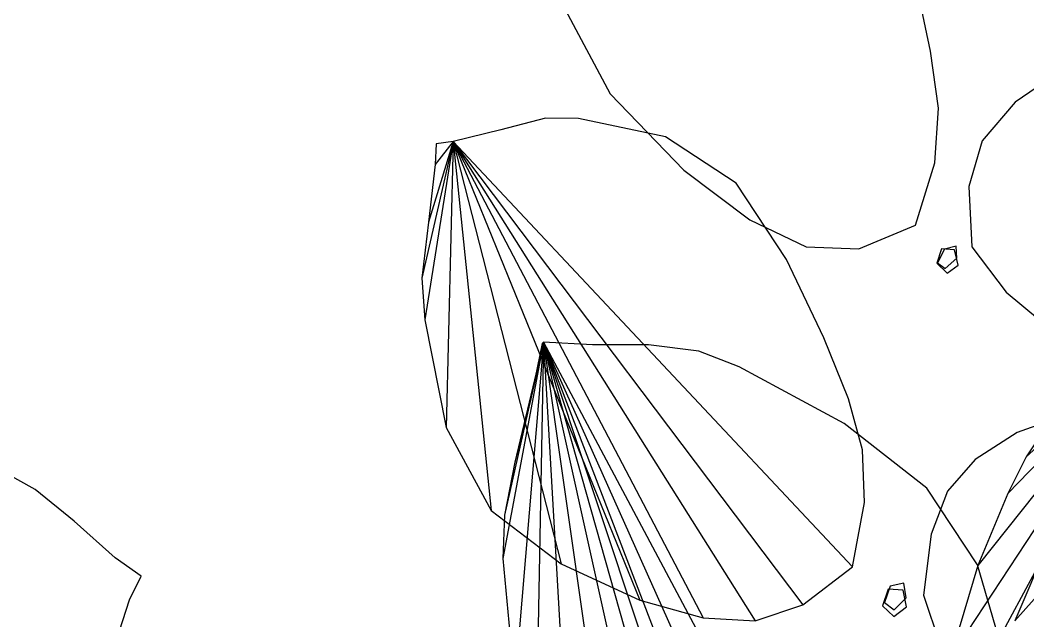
# Model space of a CAD drawing. Extents: x -23.2 to 18.8, y -18.4 to 11.3.
# Drawn here: x -4.3503 to -4.2351, y -0.4246 to -0.3559 of the extents above; entities that cross this region are included whole.
import ezdxf

# ---------------------------------------------------------------- set-up
doc = ezdxf.new("R2010")
doc.units = 0
doc.layers.add('FURNISHINGELEMENT', color=8, linetype='CONTINUOUS')

msp = doc.modelspace()

# ---------------------------------------------------------------- linework, layer by layer
at = {"layer": 'FURNISHINGELEMENT'}
for p, q in [((-4.24622, -0.35944, 3.93782), (-4.24809, -0.35064, 3.94216)), ((-4.28799, -0.35467, 3.96111), (-4.28283, -0.36433, 3.95488)), ((-4.24529, -0.36599, 3.93434), (-4.24622, -0.35944, 3.93782)), ((-4.23032, -0.36099, 3.95978), (-4.23652, -0.3653, 3.94957)), ((-4.28283, -0.36433, 3.95488), (-4.27442, -0.37307, 3.94744)), ((-4.24571, -0.37221, 3.93145), (-4.24529, -0.36599, 3.93434)), ((-4.23652, -0.3653, 3.94957), (-4.24029, -0.36971, 3.94139)), ((-4.29023, -0.36711, 3.95708), (-4.29534, -0.36845, 3.96073)), ((-4.29023, -0.36711, 3.95708), (-4.29534, -0.36845, 3.96073)), ((-4.29023, -0.36711, 3.95708), (-4.29534, -0.36845, 3.96073)), ((-4.29023, -0.36711, 3.95708), (-4.29534, -0.36845, 3.96073)), ((-4.29023, -0.36711, 3.95708), (-4.29534, -0.36845, 3.96073)), ((-4.29023, -0.36711, 3.95708), (-4.29534, -0.36845, 3.96073)), ((-4.29023, -0.36711, 3.95708), (-4.29534, -0.36845, 3.96073)), ((-4.29023, -0.36711, 3.95708), (-4.29534, -0.36845, 3.96073)), ((-4.29023, -0.36711, 3.95708), (-4.29534, -0.36845, 3.96073)), ((-4.29023, -0.36711, 3.95708), (-4.29534, -0.36845, 3.96073)), ((-4.29023, -0.36711, 3.95708), (-4.29534, -0.36845, 3.96073)), ((-4.29023, -0.36711, 3.95708), (-4.29534, -0.36845, 3.96073)), ((-4.29023, -0.36711, 3.95708), (-4.29534, -0.36845, 3.96073)), ((-4.28644, -0.36716, 3.95354), (-4.29023, -0.36711, 3.95708)), ((-4.28644, -0.36716, 3.95354), (-4.29023, -0.36711, 3.95708)), ((-4.28644, -0.36716, 3.95354), (-4.29023, -0.36711, 3.95708)), ((-4.28644, -0.36716, 3.95354), (-4.29023, -0.36711, 3.95708)), ((-4.28644, -0.36716, 3.95354), (-4.29023, -0.36711, 3.95708)), ((-4.28644, -0.36716, 3.95354), (-4.29023, -0.36711, 3.95708)), ((-4.28644, -0.36716, 3.95354), (-4.29023, -0.36711, 3.95708)), ((-4.28644, -0.36716, 3.95354), (-4.29023, -0.36711, 3.95708)), ((-4.28644, -0.36716, 3.95354), (-4.29023, -0.36711, 3.95708)), ((-4.28644, -0.36716, 3.95354), (-4.29023, -0.36711, 3.95708)), ((-4.28644, -0.36716, 3.95354), (-4.29023, -0.36711, 3.95708)), ((-4.28644, -0.36716, 3.95354), (-4.29023, -0.36711, 3.95708)), ((-4.28644, -0.36716, 3.95354), (-4.29023, -0.36711, 3.95708)), ((-4.27651, -0.36926, 3.94257), (-4.28644, -0.36716, 3.95354)), ((-4.27651, -0.36926, 3.94257), (-4.28644, -0.36716, 3.95354)), ((-4.27651, -0.36926, 3.94257), (-4.28644, -0.36716, 3.95354)), ((-4.27651, -0.36926, 3.94257), (-4.28644, -0.36716, 3.95354)), ((-4.27651, -0.36926, 3.94257), (-4.28644, -0.36716, 3.95354)), ((-4.27651, -0.36926, 3.94257), (-4.28644, -0.36716, 3.95354)), ((-4.27651, -0.36926, 3.94257), (-4.28644, -0.36716, 3.95354)), ((-4.27651, -0.36926, 3.94257), (-4.28644, -0.36716, 3.95354)), ((-4.27651, -0.36926, 3.94257), (-4.28644, -0.36716, 3.95354)), ((-4.27651, -0.36926, 3.94257), (-4.28644, -0.36716, 3.95354)), ((-4.27651, -0.36926, 3.94257), (-4.28644, -0.36716, 3.95354)), ((-4.27651, -0.36926, 3.94257), (-4.28644, -0.36716, 3.95354)), ((-4.27651, -0.36926, 3.94257), (-4.28644, -0.36716, 3.95354)), ((-4.29534, -0.36845, 3.96073), (-4.30076, -0.36978, 3.96411)), ((-4.29534, -0.36845, 3.96073), (-4.30076, -0.36978, 3.96411)), ((-4.29534, -0.36845, 3.96073), (-4.30076, -0.36978, 3.96411)), ((-4.29534, -0.36845, 3.96073), (-4.30076, -0.36978, 3.96411)), ((-4.29534, -0.36845, 3.96073), (-4.30076, -0.36978, 3.96411)), ((-4.29534, -0.36845, 3.96073), (-4.30076, -0.36978, 3.96411)), ((-4.29534, -0.36845, 3.96073), (-4.30076, -0.36978, 3.96411)), ((-4.29534, -0.36845, 3.96073), (-4.30076, -0.36978, 3.96411)), ((-4.29534, -0.36845, 3.96073), (-4.30076, -0.36978, 3.96411)), ((-4.29534, -0.36845, 3.96073), (-4.30076, -0.36978, 3.96411)), ((-4.29534, -0.36845, 3.96073), (-4.30076, -0.36978, 3.96411)), ((-4.29534, -0.36845, 3.96073), (-4.30076, -0.36978, 3.96411)), ((-4.29534, -0.36845, 3.96073), (-4.30076, -0.36978, 3.96411)), ((-4.26844, -0.37454, 3.93269), (-4.27651, -0.36926, 3.94257)), ((-4.26844, -0.37454, 3.93269), (-4.27651, -0.36926, 3.94257)), ((-4.26844, -0.37454, 3.93269), (-4.27651, -0.36926, 3.94257)), ((-4.26844, -0.37454, 3.93269), (-4.27651, -0.36926, 3.94257)), ((-4.26844, -0.37454, 3.93269), (-4.27651, -0.36926, 3.94257)), ((-4.26844, -0.37454, 3.93269), (-4.27651, -0.36926, 3.94257)), ((-4.26844, -0.37454, 3.93269), (-4.27651, -0.36926, 3.94257)), ((-4.26844, -0.37454, 3.93269), (-4.27651, -0.36926, 3.94257)), ((-4.26844, -0.37454, 3.93269), (-4.27651, -0.36926, 3.94257)), ((-4.26844, -0.37454, 3.93269), (-4.27651, -0.36926, 3.94257)), ((-4.26844, -0.37454, 3.93269), (-4.27651, -0.36926, 3.94257)), ((-4.26844, -0.37454, 3.93269), (-4.27651, -0.36926, 3.94257)), ((-4.26844, -0.37454, 3.93269), (-4.27651, -0.36926, 3.94257)), ((-4.24029, -0.36971, 3.94139), (-4.24183, -0.37494, 3.93524)), ((-4.30076, -0.36978, 3.96411), (-4.30434, -0.38542, 3.96065)), ((-4.30076, -0.36978, 3.96411), (-4.30401, -0.3902, 3.95786)), ((-4.30076, -0.36978, 3.96411), (-4.30359, -0.37903, 3.96286)), ((-4.30076, -0.36978, 3.96411), (-4.30282, -0.37242, 3.96465)), ((-4.3027, -0.37007, 3.96531), (-4.30282, -0.37242, 3.96465)), ((-4.30076, -0.36978, 3.96411), (-4.3027, -0.37007, 3.96531)), ((-4.30076, -0.36978, 3.96411), (-4.30158, -0.40249, 3.94855)), ((-4.30076, -0.36978, 3.96411), (-4.25514, -0.41842, 3.89774)), ((-4.30076, -0.36978, 3.96411), (-4.26081, -0.42278, 3.90121)), ((-4.30076, -0.36978, 3.96411), (-4.26624, -0.42461, 3.90589)), ((-4.30076, -0.36978, 3.96411), (-4.27219, -0.42428, 3.91202)), ((-4.30076, -0.36978, 3.96411), (-4.27942, -0.42226, 3.91981)), ((-4.30076, -0.36978, 3.96411), (-4.28844, -0.4181, 3.92959)), ((-4.30076, -0.36978, 3.96411), (-4.29642, -0.41198, 3.93919)), ((-4.30282, -0.37242, 3.96465), (-4.30359, -0.37903, 3.96286)), ((-4.30282, -0.37242, 3.96465), (-4.30359, -0.37903, 3.96286)), ((-4.27442, -0.37307, 3.94744), (-4.26685, -0.37875, 3.94128)), ((-4.24794, -0.37936, 3.92907), (-4.24571, -0.37221, 3.93145)), ((-4.26269, -0.38327, 3.92378), (-4.26844, -0.37454, 3.93269)), ((-4.26269, -0.38327, 3.92378), (-4.26844, -0.37454, 3.93269)), ((-4.26269, -0.38327, 3.92378), (-4.26844, -0.37454, 3.93269)), ((-4.26269, -0.38327, 3.92378), (-4.26844, -0.37454, 3.93269)), ((-4.26269, -0.38327, 3.92378), (-4.26844, -0.37454, 3.93269)), ((-4.26269, -0.38327, 3.92378), (-4.26844, -0.37454, 3.93269)), ((-4.26269, -0.38327, 3.92378), (-4.26844, -0.37454, 3.93269)), ((-4.26269, -0.38327, 3.92378), (-4.26844, -0.37454, 3.93269)), ((-4.26269, -0.38327, 3.92378), (-4.26844, -0.37454, 3.93269)), ((-4.26269, -0.38327, 3.92378), (-4.26844, -0.37454, 3.93269)), ((-4.26269, -0.38327, 3.92378), (-4.26844, -0.37454, 3.93269)), ((-4.26269, -0.38327, 3.92378), (-4.26844, -0.37454, 3.93269)), ((-4.26269, -0.38327, 3.92378), (-4.26844, -0.37454, 3.93269)), ((-4.24183, -0.37494, 3.93524), (-4.24148, -0.38185, 3.93085)), ((-4.26685, -0.37875, 3.94128), (-4.26042, -0.38183, 3.93611)), ((-4.30359, -0.37903, 3.96286), (-4.30434, -0.38542, 3.96065)), ((-4.30359, -0.37903, 3.96286), (-4.30434, -0.38542, 3.96065)), ((-4.30359, -0.37903, 3.96286), (-4.30434, -0.38542, 3.96065)), ((-4.2544, -0.38207, 3.93205), (-4.24794, -0.37936, 3.92907)), ((-4.26042, -0.38183, 3.93611), (-4.2544, -0.38207, 3.93205)), ((-4.24497, -0.38205, 3.92352), (-4.2455, -0.3837, 3.92423)), ((-4.24462, -0.38209, 3.92247), (-4.2454, -0.38366, 3.9231)), ((-4.24346, -0.38219, 3.92274), (-4.24497, -0.38205, 3.92352)), ((-4.24327, -0.38176, 3.92361), (-4.24462, -0.38209, 3.92247)), ((-4.24307, -0.38392, 3.92297), (-4.24346, -0.38219, 3.92274)), ((-4.24322, -0.38313, 3.92496), (-4.24327, -0.38176, 3.92361)), ((-4.24148, -0.38185, 3.93085), (-4.23755, -0.38702, 3.93434)), ((-4.19862, -0.38159, 4.30015), (-4.23656, -0.42463, 4.26795)), ((-4.2584, -0.39224, 3.91581), (-4.26269, -0.38327, 3.92378)), ((-4.2584, -0.39224, 3.91581), (-4.26269, -0.38327, 3.92378)), ((-4.2584, -0.39224, 3.91581), (-4.26269, -0.38327, 3.92378)), ((-4.2584, -0.39224, 3.91581), (-4.26269, -0.38327, 3.92378)), ((-4.2584, -0.39224, 3.91581), (-4.26269, -0.38327, 3.92378)), ((-4.2584, -0.39224, 3.91581), (-4.26269, -0.38327, 3.92378)), ((-4.2584, -0.39224, 3.91581), (-4.26269, -0.38327, 3.92378)), ((-4.2584, -0.39224, 3.91581), (-4.26269, -0.38327, 3.92378)), ((-4.2584, -0.39224, 3.91581), (-4.26269, -0.38327, 3.92378)), ((-4.2584, -0.39224, 3.91581), (-4.26269, -0.38327, 3.92378)), ((-4.2584, -0.39224, 3.91581), (-4.26269, -0.38327, 3.92378)), ((-4.2584, -0.39224, 3.91581), (-4.26269, -0.38327, 3.92378)), ((-4.2584, -0.39224, 3.91581), (-4.26269, -0.38327, 3.92378)), ((-4.24453, -0.3843, 3.92464), (-4.24322, -0.38313, 3.92496)), ((-4.2455, -0.3837, 3.92423), (-4.24432, -0.38486, 3.92389)), ((-4.2454, -0.38366, 3.9231), (-4.24453, -0.3843, 3.92464)), ((-4.24432, -0.38486, 3.92389), (-4.24307, -0.38392, 3.92297)), ((-4.30434, -0.38542, 3.96065), (-4.30401, -0.3902, 3.95786)), ((-4.30434, -0.38542, 3.96065), (-4.30401, -0.3902, 3.95786)), ((-4.30434, -0.38542, 3.96065), (-4.30401, -0.3902, 3.95786)), ((-4.30434, -0.38542, 3.96065), (-4.30401, -0.3902, 3.95786)), ((-4.23755, -0.38702, 3.93434), (-4.23376, -0.39018, 3.93858)), ((-4.30401, -0.3902, 3.95786), (-4.30158, -0.40249, 3.94855)), ((-4.30401, -0.3902, 3.95786), (-4.30158, -0.40249, 3.94855)), ((-4.30401, -0.3902, 3.95786), (-4.30158, -0.40249, 3.94855)), ((-4.30401, -0.3902, 3.95786), (-4.30158, -0.40249, 3.94855)), ((-4.30401, -0.3902, 3.95786), (-4.30158, -0.40249, 3.94855)), ((-4.29044, -0.39275, 4.22525), (-4.29508, -0.4175, 4.22329)), ((-4.29044, -0.39275, 4.22525), (-4.29491, -0.41254, 4.2246)), ((-4.29044, -0.39275, 4.22525), (-4.29374, -0.43178, 4.2184)), ((-4.29044, -0.39275, 4.22525), (-4.29372, -0.40647, 4.22563)), ((-4.29044, -0.39275, 4.22525), (-4.29198, -0.39958, 4.22593)), ((-4.29044, -0.39275, 4.22525), (-4.29137, -0.44296, 4.21078)), ((-4.29044, -0.39275, 4.22525), (-4.2906, -0.39289, 4.22525)), ((-4.28483, -0.39304, 4.227), (-4.29044, -0.39275, 4.22525)), ((-4.29044, -0.39275, 4.22525), (-4.24461, -0.47874, 4.16431)), ((-4.28483, -0.39304, 4.227), (-4.29044, -0.39275, 4.22525)), ((-4.29044, -0.39275, 4.22525), (-4.2517, -0.47943, 4.16735)), ((-4.28483, -0.39304, 4.227), (-4.29044, -0.39275, 4.22525)), ((-4.29044, -0.39275, 4.22525), (-4.25756, -0.47847, 4.17105)), ((-4.28483, -0.39304, 4.227), (-4.29044, -0.39275, 4.22525)), ((-4.29044, -0.39275, 4.22525), (-4.26281, -0.47584, 4.17546)), ((-4.28483, -0.39304, 4.227), (-4.29044, -0.39275, 4.22525)), ((-4.29044, -0.39275, 4.22525), (-4.26815, -0.47149, 4.18069)), ((-4.28483, -0.39304, 4.227), (-4.29044, -0.39275, 4.22525)), ((-4.29044, -0.39275, 4.22525), (-4.27435, -0.46542, 4.18697)), ((-4.28483, -0.39304, 4.227), (-4.29044, -0.39275, 4.22525)), ((-4.29044, -0.39275, 4.22525), (-4.28116, -0.45799, 4.19404)), ((-4.28483, -0.39304, 4.227), (-4.29044, -0.39275, 4.22525)), ((-4.29044, -0.39275, 4.22525), (-4.28715, -0.45069, 4.20153)), ((-4.28483, -0.39304, 4.227), (-4.29044, -0.39275, 4.22525)), ((-4.28483, -0.39304, 4.227), (-4.29044, -0.39275, 4.22525)), ((-4.28483, -0.39304, 4.227), (-4.29044, -0.39275, 4.22525)), ((-4.28483, -0.39304, 4.227), (-4.29044, -0.39275, 4.22525)), ((-4.28483, -0.39304, 4.227), (-4.29044, -0.39275, 4.22525)), ((-4.28483, -0.39304, 4.227), (-4.29044, -0.39275, 4.22525)), ((-4.28483, -0.39304, 4.227), (-4.29044, -0.39275, 4.22525)), ((-4.2556, -0.39924, 3.90958), (-4.2584, -0.39224, 3.91581)), ((-4.2556, -0.39924, 3.90958), (-4.2584, -0.39224, 3.91581)), ((-4.2556, -0.39924, 3.90958), (-4.2584, -0.39224, 3.91581)), ((-4.2556, -0.39924, 3.90958), (-4.2584, -0.39224, 3.91581)), ((-4.2556, -0.39924, 3.90958), (-4.2584, -0.39224, 3.91581)), ((-4.2556, -0.39924, 3.90958), (-4.2584, -0.39224, 3.91581)), ((-4.2556, -0.39924, 3.90958), (-4.2584, -0.39224, 3.91581)), ((-4.2556, -0.39924, 3.90958), (-4.2584, -0.39224, 3.91581)), ((-4.2556, -0.39924, 3.90958), (-4.2584, -0.39224, 3.91581)), ((-4.2556, -0.39924, 3.90958), (-4.2584, -0.39224, 3.91581)), ((-4.2556, -0.39924, 3.90958), (-4.2584, -0.39224, 3.91581)), ((-4.2556, -0.39924, 3.90958), (-4.2584, -0.39224, 3.91581)), ((-4.2556, -0.39924, 3.90958), (-4.2584, -0.39224, 3.91581)), ((-4.21958, -0.39164, 4.35903), (-4.24393, -0.42877, 4.33437)), ((-4.21958, -0.39164, 4.35903), (-4.24388, -0.43687, 4.32382)), ((-4.21958, -0.39164, 4.35903), (-4.24082, -0.41827, 4.34402)), ((-4.21958, -0.39164, 4.35903), (-4.23736, -0.41005, 4.34985)), ((-4.21958, -0.39164, 4.35903), (-4.23527, -0.40584, 4.3524)), ((-4.2906, -0.39289, 4.22525), (-4.29198, -0.39958, 4.22593)), ((-4.27845, -0.39303, 4.22795), (-4.28483, -0.39304, 4.227)), ((-4.27845, -0.39303, 4.22795), (-4.28483, -0.39304, 4.227)), ((-4.27845, -0.39303, 4.22795), (-4.28483, -0.39304, 4.227)), ((-4.27845, -0.39303, 4.22795), (-4.28483, -0.39304, 4.227)), ((-4.27845, -0.39303, 4.22795), (-4.28483, -0.39304, 4.227)), ((-4.27845, -0.39303, 4.22795), (-4.28483, -0.39304, 4.227)), ((-4.27845, -0.39303, 4.22795), (-4.28483, -0.39304, 4.227)), ((-4.27845, -0.39303, 4.22795), (-4.28483, -0.39304, 4.227)), ((-4.27845, -0.39303, 4.22795), (-4.28483, -0.39304, 4.227)), ((-4.27845, -0.39303, 4.22795), (-4.28483, -0.39304, 4.227)), ((-4.27845, -0.39303, 4.22795), (-4.28483, -0.39304, 4.227)), ((-4.27845, -0.39303, 4.22795), (-4.28483, -0.39304, 4.227)), ((-4.27845, -0.39303, 4.22795), (-4.28483, -0.39304, 4.227)), ((-4.27845, -0.39303, 4.22795), (-4.28483, -0.39304, 4.227)), ((-4.27845, -0.39303, 4.22795), (-4.28483, -0.39304, 4.227)), ((-4.2727, -0.39376, 4.22793), (-4.27845, -0.39303, 4.22795)), ((-4.2727, -0.39376, 4.22793), (-4.27845, -0.39303, 4.22795)), ((-4.2727, -0.39376, 4.22793), (-4.27845, -0.39303, 4.22795)), ((-4.2727, -0.39376, 4.22793), (-4.27845, -0.39303, 4.22795)), ((-4.2727, -0.39376, 4.22793), (-4.27845, -0.39303, 4.22795)), ((-4.2727, -0.39376, 4.22793), (-4.27845, -0.39303, 4.22795)), ((-4.2727, -0.39376, 4.22793), (-4.27845, -0.39303, 4.22795)), ((-4.2727, -0.39376, 4.22793), (-4.27845, -0.39303, 4.22795)), ((-4.2727, -0.39376, 4.22793), (-4.27845, -0.39303, 4.22795)), ((-4.2727, -0.39376, 4.22793), (-4.27845, -0.39303, 4.22795)), ((-4.2727, -0.39376, 4.22793), (-4.27845, -0.39303, 4.22795)), ((-4.2727, -0.39376, 4.22793), (-4.27845, -0.39303, 4.22795)), ((-4.2727, -0.39376, 4.22793), (-4.27845, -0.39303, 4.22795)), ((-4.2727, -0.39376, 4.22793), (-4.27845, -0.39303, 4.22795)), ((-4.2727, -0.39376, 4.22793), (-4.27845, -0.39303, 4.22795)), ((-4.2681, -0.39557, 4.22718), (-4.2727, -0.39376, 4.22793)), ((-4.2681, -0.39557, 4.22718), (-4.2727, -0.39376, 4.22793)), ((-4.2681, -0.39557, 4.22718), (-4.2727, -0.39376, 4.22793)), ((-4.2681, -0.39557, 4.22718), (-4.2727, -0.39376, 4.22793)), ((-4.2681, -0.39557, 4.22718), (-4.2727, -0.39376, 4.22793)), ((-4.2681, -0.39557, 4.22718), (-4.2727, -0.39376, 4.22793)), ((-4.2681, -0.39557, 4.22718), (-4.2727, -0.39376, 4.22793)), ((-4.2681, -0.39557, 4.22718), (-4.2727, -0.39376, 4.22793)), ((-4.2681, -0.39557, 4.22718), (-4.2727, -0.39376, 4.22793)), ((-4.2681, -0.39557, 4.22718), (-4.2727, -0.39376, 4.22793)), ((-4.2681, -0.39557, 4.22718), (-4.2727, -0.39376, 4.22793)), ((-4.2681, -0.39557, 4.22718), (-4.2727, -0.39376, 4.22793)), ((-4.2681, -0.39557, 4.22718), (-4.2727, -0.39376, 4.22793)), ((-4.2681, -0.39557, 4.22718), (-4.2727, -0.39376, 4.22793)), ((-4.2681, -0.39557, 4.22718), (-4.2727, -0.39376, 4.22793)), ((-4.25609, -0.40206, 4.22363), (-4.2681, -0.39557, 4.22718)), ((-4.25609, -0.40206, 4.22363), (-4.2681, -0.39557, 4.22718)), ((-4.25609, -0.40206, 4.22363), (-4.2681, -0.39557, 4.22718)), ((-4.25609, -0.40206, 4.22363), (-4.2681, -0.39557, 4.22718)), ((-4.25609, -0.40206, 4.22363), (-4.2681, -0.39557, 4.22718)), ((-4.25609, -0.40206, 4.22363), (-4.2681, -0.39557, 4.22718)), ((-4.25609, -0.40206, 4.22363), (-4.2681, -0.39557, 4.22718)), ((-4.25609, -0.40206, 4.22363), (-4.2681, -0.39557, 4.22718)), ((-4.25609, -0.40206, 4.22363), (-4.2681, -0.39557, 4.22718)), ((-4.25609, -0.40206, 4.22363), (-4.2681, -0.39557, 4.22718)), ((-4.25609, -0.40206, 4.22363), (-4.2681, -0.39557, 4.22718)), ((-4.25609, -0.40206, 4.22363), (-4.2681, -0.39557, 4.22718)), ((-4.25609, -0.40206, 4.22363), (-4.2681, -0.39557, 4.22718)), ((-4.25609, -0.40206, 4.22363), (-4.2681, -0.39557, 4.22718)), ((-4.25609, -0.40206, 4.22363), (-4.2681, -0.39557, 4.22718)), ((-4.29198, -0.39958, 4.22593), (-4.29372, -0.40647, 4.22563)), ((-4.29198, -0.39958, 4.22593), (-4.29372, -0.40647, 4.22563)), ((-4.25397, -0.40504, 3.90471), (-4.2556, -0.39924, 3.90958)), ((-4.25397, -0.40504, 3.90471), (-4.2556, -0.39924, 3.90958)), ((-4.25397, -0.40504, 3.90471), (-4.2556, -0.39924, 3.90958)), ((-4.25397, -0.40504, 3.90471), (-4.2556, -0.39924, 3.90958)), ((-4.25397, -0.40504, 3.90471), (-4.2556, -0.39924, 3.90958)), ((-4.25397, -0.40504, 3.90471), (-4.2556, -0.39924, 3.90958)), ((-4.25397, -0.40504, 3.90471), (-4.2556, -0.39924, 3.90958)), ((-4.25397, -0.40504, 3.90471), (-4.2556, -0.39924, 3.90958)), ((-4.25397, -0.40504, 3.90471), (-4.2556, -0.39924, 3.90958)), ((-4.25397, -0.40504, 3.90471), (-4.2556, -0.39924, 3.90958)), ((-4.25397, -0.40504, 3.90471), (-4.2556, -0.39924, 3.90958)), ((-4.25397, -0.40504, 3.90471), (-4.2556, -0.39924, 3.90958)), ((-4.25397, -0.40504, 3.90471), (-4.2556, -0.39924, 3.90958)), ((-4.22931, -0.40058, 3.94145), (-4.23629, -0.40307, 3.92814)), ((-4.23231, -0.40139, 4.35481), (-4.23527, -0.40584, 4.3524)), ((-4.23231, -0.40139, 4.35481), (-4.23527, -0.40584, 4.3524)), ((-4.23231, -0.40139, 4.35481), (-4.23527, -0.40584, 4.3524)), ((-4.30158, -0.40249, 3.94855), (-4.29642, -0.41198, 3.93919)), ((-4.30158, -0.40249, 3.94855), (-4.29642, -0.41198, 3.93919)), ((-4.30158, -0.40249, 3.94855), (-4.29642, -0.41198, 3.93919)), ((-4.30158, -0.40249, 3.94855), (-4.29642, -0.41198, 3.93919)), ((-4.30158, -0.40249, 3.94855), (-4.29642, -0.41198, 3.93919)), ((-4.30158, -0.40249, 3.94855), (-4.29642, -0.41198, 3.93919)), ((-4.24663, -0.40943, 4.2164), (-4.25609, -0.40206, 4.22363)), ((-4.24663, -0.40943, 4.2164), (-4.25609, -0.40206, 4.22363)), ((-4.24663, -0.40943, 4.2164), (-4.25609, -0.40206, 4.22363)), ((-4.24663, -0.40943, 4.2164), (-4.25609, -0.40206, 4.22363)), ((-4.24663, -0.40943, 4.2164), (-4.25609, -0.40206, 4.22363)), ((-4.24663, -0.40943, 4.2164), (-4.25609, -0.40206, 4.22363)), ((-4.24663, -0.40943, 4.2164), (-4.25609, -0.40206, 4.22363)), ((-4.24663, -0.40943, 4.2164), (-4.25609, -0.40206, 4.22363)), ((-4.24663, -0.40943, 4.2164), (-4.25609, -0.40206, 4.22363)), ((-4.24663, -0.40943, 4.2164), (-4.25609, -0.40206, 4.22363)), ((-4.24663, -0.40943, 4.2164), (-4.25609, -0.40206, 4.22363)), ((-4.24663, -0.40943, 4.2164), (-4.25609, -0.40206, 4.22363)), ((-4.24663, -0.40943, 4.2164), (-4.25609, -0.40206, 4.22363)), ((-4.24663, -0.40943, 4.2164), (-4.25609, -0.40206, 4.22363)), ((-4.24663, -0.40943, 4.2164), (-4.25609, -0.40206, 4.22363)), ((-4.23629, -0.40307, 3.92814), (-4.2411, -0.40617, 3.91765)), ((-4.25375, -0.41107, 3.90082), (-4.25397, -0.40504, 3.90471)), ((-4.25375, -0.41107, 3.90082), (-4.25397, -0.40504, 3.90471)), ((-4.25375, -0.41107, 3.90082), (-4.25397, -0.40504, 3.90471)), ((-4.25375, -0.41107, 3.90082), (-4.25397, -0.40504, 3.90471)), ((-4.25375, -0.41107, 3.90082), (-4.25397, -0.40504, 3.90471)), ((-4.25375, -0.41107, 3.90082), (-4.25397, -0.40504, 3.90471)), ((-4.25375, -0.41107, 3.90082), (-4.25397, -0.40504, 3.90471)), ((-4.25375, -0.41107, 3.90082), (-4.25397, -0.40504, 3.90471)), ((-4.25375, -0.41107, 3.90082), (-4.25397, -0.40504, 3.90471)), ((-4.25375, -0.41107, 3.90082), (-4.25397, -0.40504, 3.90471)), ((-4.25375, -0.41107, 3.90082), (-4.25397, -0.40504, 3.90471)), ((-4.25375, -0.41107, 3.90082), (-4.25397, -0.40504, 3.90471)), ((-4.25375, -0.41107, 3.90082), (-4.25397, -0.40504, 3.90471)), ((-4.29372, -0.40647, 4.22563), (-4.29491, -0.41254, 4.2246)), ((-4.29372, -0.40647, 4.22563), (-4.29491, -0.41254, 4.2246)), ((-4.29372, -0.40647, 4.22563), (-4.29491, -0.41254, 4.2246)), ((-4.2411, -0.40617, 3.91765), (-4.24428, -0.40977, 3.90953)), ((-4.23527, -0.40584, 4.3524), (-4.23736, -0.41005, 4.34985)), ((-4.23527, -0.40584, 4.3524), (-4.23736, -0.41005, 4.34985)), ((-4.23527, -0.40584, 4.3524), (-4.23736, -0.41005, 4.34985)), ((-4.23527, -0.40584, 4.3524), (-4.23736, -0.41005, 4.34985)), ((-4.34854, -0.40958, 4.15209), (-4.35251, -0.40739, 4.14964)), ((-4.3441, -0.41322, 4.15362), (-4.34854, -0.40958, 4.15209)), ((-4.24084, -0.41822, 4.20612), (-4.24663, -0.40943, 4.2164)), ((-4.24084, -0.41822, 4.20612), (-4.24663, -0.40943, 4.2164)), ((-4.24084, -0.41822, 4.20612), (-4.24663, -0.40943, 4.2164)), ((-4.24084, -0.41822, 4.20612), (-4.24663, -0.40943, 4.2164)), ((-4.24084, -0.41822, 4.20612), (-4.24663, -0.40943, 4.2164)), ((-4.24084, -0.41822, 4.20612), (-4.24663, -0.40943, 4.2164)), ((-4.24084, -0.41822, 4.20612), (-4.24663, -0.40943, 4.2164)), ((-4.24084, -0.41822, 4.20612), (-4.24663, -0.40943, 4.2164)), ((-4.24084, -0.41822, 4.20612), (-4.24663, -0.40943, 4.2164)), ((-4.24084, -0.41822, 4.20612), (-4.24663, -0.40943, 4.2164)), ((-4.24084, -0.41822, 4.20612), (-4.24663, -0.40943, 4.2164)), ((-4.24084, -0.41822, 4.20612), (-4.24663, -0.40943, 4.2164)), ((-4.24084, -0.41822, 4.20612), (-4.24663, -0.40943, 4.2164)), ((-4.24084, -0.41822, 4.20612), (-4.24663, -0.40943, 4.2164)), ((-4.24084, -0.41822, 4.20612), (-4.24663, -0.40943, 4.2164)), ((-4.24428, -0.40977, 3.90953), (-4.24614, -0.4147, 3.90346)), ((-4.25514, -0.41842, 3.89774), (-4.25375, -0.41107, 3.90082)), ((-4.25514, -0.41842, 3.89774), (-4.25375, -0.41107, 3.90082)), ((-4.25514, -0.41842, 3.89774), (-4.25375, -0.41107, 3.90082)), ((-4.25514, -0.41842, 3.89774), (-4.25375, -0.41107, 3.90082)), ((-4.25514, -0.41842, 3.89774), (-4.25375, -0.41107, 3.90082)), ((-4.25514, -0.41842, 3.89774), (-4.25375, -0.41107, 3.90082)), ((-4.25514, -0.41842, 3.89774), (-4.25375, -0.41107, 3.90082)), ((-4.25514, -0.41842, 3.89774), (-4.25375, -0.41107, 3.90082)), ((-4.25514, -0.41842, 3.89774), (-4.25375, -0.41107, 3.90082)), ((-4.25514, -0.41842, 3.89774), (-4.25375, -0.41107, 3.90082)), ((-4.25514, -0.41842, 3.89774), (-4.25375, -0.41107, 3.90082)), ((-4.25514, -0.41842, 3.89774), (-4.25375, -0.41107, 3.90082)), ((-4.25514, -0.41842, 3.89774), (-4.25375, -0.41107, 3.90082)), ((-4.23736, -0.41005, 4.34985), (-4.24082, -0.41827, 4.34402)), ((-4.23736, -0.41005, 4.34985), (-4.24082, -0.41827, 4.34402)), ((-4.23736, -0.41005, 4.34985), (-4.24082, -0.41827, 4.34402)), ((-4.23736, -0.41005, 4.34985), (-4.24082, -0.41827, 4.34402)), ((-4.23736, -0.41005, 4.34985), (-4.24082, -0.41827, 4.34402)), ((-4.29642, -0.41198, 3.93919), (-4.28844, -0.4181, 3.92959)), ((-4.29642, -0.41198, 3.93919), (-4.28844, -0.4181, 3.92959)), ((-4.29642, -0.41198, 3.93919), (-4.28844, -0.4181, 3.92959)), ((-4.29642, -0.41198, 3.93919), (-4.28844, -0.4181, 3.92959)), ((-4.29642, -0.41198, 3.93919), (-4.28844, -0.4181, 3.92959)), ((-4.29642, -0.41198, 3.93919), (-4.28844, -0.4181, 3.92959)), ((-4.29642, -0.41198, 3.93919), (-4.28844, -0.4181, 3.92959)), ((-4.33939, -0.41741, 4.15441), (-4.3441, -0.41322, 4.15362)), ((-4.29491, -0.41254, 4.2246), (-4.29508, -0.4175, 4.22329)), ((-4.29491, -0.41254, 4.2246), (-4.29508, -0.4175, 4.22329)), ((-4.29491, -0.41254, 4.2246), (-4.29508, -0.4175, 4.22329)), ((-4.29491, -0.41254, 4.2246), (-4.29508, -0.4175, 4.22329)), ((-4.24614, -0.4147, 3.90346), (-4.24703, -0.42169, 3.89902)), ((-4.23285, -0.4159, 4.27639), (-4.23656, -0.42463, 4.26795)), ((-4.23285, -0.4159, 4.27639), (-4.23656, -0.42463, 4.26795)), ((-4.23285, -0.4159, 4.27639), (-4.23656, -0.42463, 4.26795)), ((-4.23285, -0.4159, 4.27639), (-4.23656, -0.42463, 4.26795)), ((-4.23285, -0.4159, 4.27639), (-4.23656, -0.42463, 4.26795)), ((-4.23285, -0.4159, 4.27639), (-4.23656, -0.42463, 4.26795)), ((-4.23285, -0.4159, 4.27639), (-4.23656, -0.42463, 4.26795)), ((-4.33642, -0.41951, 4.15484), (-4.33939, -0.41741, 4.15441)), ((-4.29508, -0.4175, 4.22329), (-4.29374, -0.43178, 4.2184)), ((-4.29508, -0.4175, 4.22329), (-4.29374, -0.43178, 4.2184)), ((-4.29508, -0.4175, 4.22329), (-4.29374, -0.43178, 4.2184)), ((-4.29508, -0.4175, 4.22329), (-4.29374, -0.43178, 4.2184)), ((-4.29508, -0.4175, 4.22329), (-4.29374, -0.43178, 4.2184)), ((-4.28844, -0.4181, 3.92959), (-4.27942, -0.42226, 3.91981)), ((-4.28844, -0.4181, 3.92959), (-4.27942, -0.42226, 3.91981)), ((-4.28844, -0.4181, 3.92959), (-4.27942, -0.42226, 3.91981)), ((-4.28844, -0.4181, 3.92959), (-4.27942, -0.42226, 3.91981)), ((-4.28844, -0.4181, 3.92959), (-4.27942, -0.42226, 3.91981)), ((-4.28844, -0.4181, 3.92959), (-4.27942, -0.42226, 3.91981)), ((-4.28844, -0.4181, 3.92959), (-4.27942, -0.42226, 3.91981)), ((-4.28844, -0.4181, 3.92959), (-4.27942, -0.42226, 3.91981)), ((-4.26081, -0.42278, 3.90121), (-4.25514, -0.41842, 3.89774)), ((-4.26081, -0.42278, 3.90121), (-4.25514, -0.41842, 3.89774)), ((-4.26081, -0.42278, 3.90121), (-4.25514, -0.41842, 3.89774)), ((-4.26081, -0.42278, 3.90121), (-4.25514, -0.41842, 3.89774)), ((-4.26081, -0.42278, 3.90121), (-4.25514, -0.41842, 3.89774)), ((-4.26081, -0.42278, 3.90121), (-4.25514, -0.41842, 3.89774)), ((-4.26081, -0.42278, 3.90121), (-4.25514, -0.41842, 3.89774)), ((-4.26081, -0.42278, 3.90121), (-4.25514, -0.41842, 3.89774)), ((-4.26081, -0.42278, 3.90121), (-4.25514, -0.41842, 3.89774)), ((-4.26081, -0.42278, 3.90121), (-4.25514, -0.41842, 3.89774)), ((-4.26081, -0.42278, 3.90121), (-4.25514, -0.41842, 3.89774)), ((-4.26081, -0.42278, 3.90121), (-4.25514, -0.41842, 3.89774)), ((-4.24082, -0.41827, 4.34402), (-4.24393, -0.42877, 4.33437)), ((-4.24082, -0.41827, 4.34402), (-4.24393, -0.42877, 4.33437)), ((-4.24082, -0.41827, 4.34402), (-4.24393, -0.42877, 4.33437)), ((-4.24082, -0.41827, 4.34402), (-4.24393, -0.42877, 4.33437)), ((-4.24082, -0.41827, 4.34402), (-4.24393, -0.42877, 4.33437)), ((-4.24082, -0.41827, 4.34402), (-4.24393, -0.42877, 4.33437)), ((-4.2373, -0.43037, 4.19588), (-4.24084, -0.41822, 4.20612)), ((-4.2373, -0.43037, 4.19588), (-4.24084, -0.41822, 4.20612)), ((-4.2373, -0.43037, 4.19588), (-4.24084, -0.41822, 4.20612)), ((-4.2373, -0.43037, 4.19588), (-4.24084, -0.41822, 4.20612)), ((-4.2373, -0.43037, 4.19588), (-4.24084, -0.41822, 4.20612)), ((-4.2373, -0.43037, 4.19588), (-4.24084, -0.41822, 4.20612)), ((-4.2373, -0.43037, 4.19588), (-4.24084, -0.41822, 4.20612)), ((-4.2373, -0.43037, 4.19588), (-4.24084, -0.41822, 4.20612)), ((-4.2373, -0.43037, 4.19588), (-4.24084, -0.41822, 4.20612)), ((-4.2373, -0.43037, 4.19588), (-4.24084, -0.41822, 4.20612)), ((-4.2373, -0.43037, 4.19588), (-4.24084, -0.41822, 4.20612)), ((-4.2373, -0.43037, 4.19588), (-4.24084, -0.41822, 4.20612)), ((-4.2373, -0.43037, 4.19588), (-4.24084, -0.41822, 4.20612)), ((-4.2373, -0.43037, 4.19588), (-4.24084, -0.41822, 4.20612)), ((-4.2373, -0.43037, 4.19588), (-4.24084, -0.41822, 4.20612)), ((-4.33775, -0.42223, 4.15183), (-4.33642, -0.41951, 4.15484)), ((-4.24928, -0.42031, 3.88921), (-4.25081, -0.42066, 3.88804)), ((-4.24901, -0.42197, 3.89039), (-4.24928, -0.42031, 3.88921)), ((-4.25104, -0.42101, 3.88872), (-4.25169, -0.42289, 3.88918)), ((-4.25081, -0.42066, 3.88804), (-4.25148, -0.42253, 3.8885)), ((-4.24935, -0.42109, 3.88795), (-4.25104, -0.42101, 3.88872)), ((-4.24895, -0.42302, 3.88794), (-4.24935, -0.42109, 3.88795)), ((-4.3393, -0.42696, 4.14637), (-4.33775, -0.42223, 4.15183)), ((-4.27942, -0.42226, 3.91981), (-4.27219, -0.42428, 3.91202)), ((-4.27942, -0.42226, 3.91981), (-4.27219, -0.42428, 3.91202)), ((-4.27942, -0.42226, 3.91981), (-4.27219, -0.42428, 3.91202)), ((-4.27942, -0.42226, 3.91981), (-4.27219, -0.42428, 3.91202)), ((-4.27942, -0.42226, 3.91981), (-4.27219, -0.42428, 3.91202)), ((-4.27942, -0.42226, 3.91981), (-4.27219, -0.42428, 3.91202)), ((-4.27942, -0.42226, 3.91981), (-4.27219, -0.42428, 3.91202)), ((-4.27942, -0.42226, 3.91981), (-4.27219, -0.42428, 3.91202)), ((-4.27942, -0.42226, 3.91981), (-4.27219, -0.42428, 3.91202)), ((-4.25148, -0.42253, 3.8885), (-4.25037, -0.42334, 3.88994)), ((-4.25037, -0.42334, 3.88994), (-4.24901, -0.42197, 3.89039)), ((-4.24703, -0.42169, 3.89902), (-4.24484, -0.42815, 3.90294)), ((-4.26624, -0.42461, 3.90589), (-4.26081, -0.42278, 3.90121)), ((-4.26624, -0.42461, 3.90589), (-4.26081, -0.42278, 3.90121)), ((-4.26624, -0.42461, 3.90589), (-4.26081, -0.42278, 3.90121)), ((-4.26624, -0.42461, 3.90589), (-4.26081, -0.42278, 3.90121)), ((-4.26624, -0.42461, 3.90589), (-4.26081, -0.42278, 3.90121)), ((-4.26624, -0.42461, 3.90589), (-4.26081, -0.42278, 3.90121)), ((-4.26624, -0.42461, 3.90589), (-4.26081, -0.42278, 3.90121)), ((-4.26624, -0.42461, 3.90589), (-4.26081, -0.42278, 3.90121)), ((-4.26624, -0.42461, 3.90589), (-4.26081, -0.42278, 3.90121)), ((-4.26624, -0.42461, 3.90589), (-4.26081, -0.42278, 3.90121)), ((-4.26624, -0.42461, 3.90589), (-4.26081, -0.42278, 3.90121)), ((-4.25169, -0.42289, 3.88918), (-4.2504, -0.42413, 3.88869)), ((-4.2504, -0.42413, 3.88869), (-4.24895, -0.42302, 3.88794)), ((-4.27219, -0.42428, 3.91202), (-4.26624, -0.42461, 3.90589)), ((-4.27219, -0.42428, 3.91202), (-4.26624, -0.42461, 3.90589)), ((-4.27219, -0.42428, 3.91202), (-4.26624, -0.42461, 3.90589)), ((-4.27219, -0.42428, 3.91202), (-4.26624, -0.42461, 3.90589)), ((-4.27219, -0.42428, 3.91202), (-4.26624, -0.42461, 3.90589)), ((-4.27219, -0.42428, 3.91202), (-4.26624, -0.42461, 3.90589)), ((-4.27219, -0.42428, 3.91202), (-4.26624, -0.42461, 3.90589)), ((-4.27219, -0.42428, 3.91202), (-4.26624, -0.42461, 3.90589)), ((-4.27219, -0.42428, 3.91202), (-4.26624, -0.42461, 3.90589)), ((-4.27219, -0.42428, 3.91202), (-4.26624, -0.42461, 3.90589))]:
    msp.add_line(p, q, dxfattribs=at)

doc.saveas('drawing.dxf')
